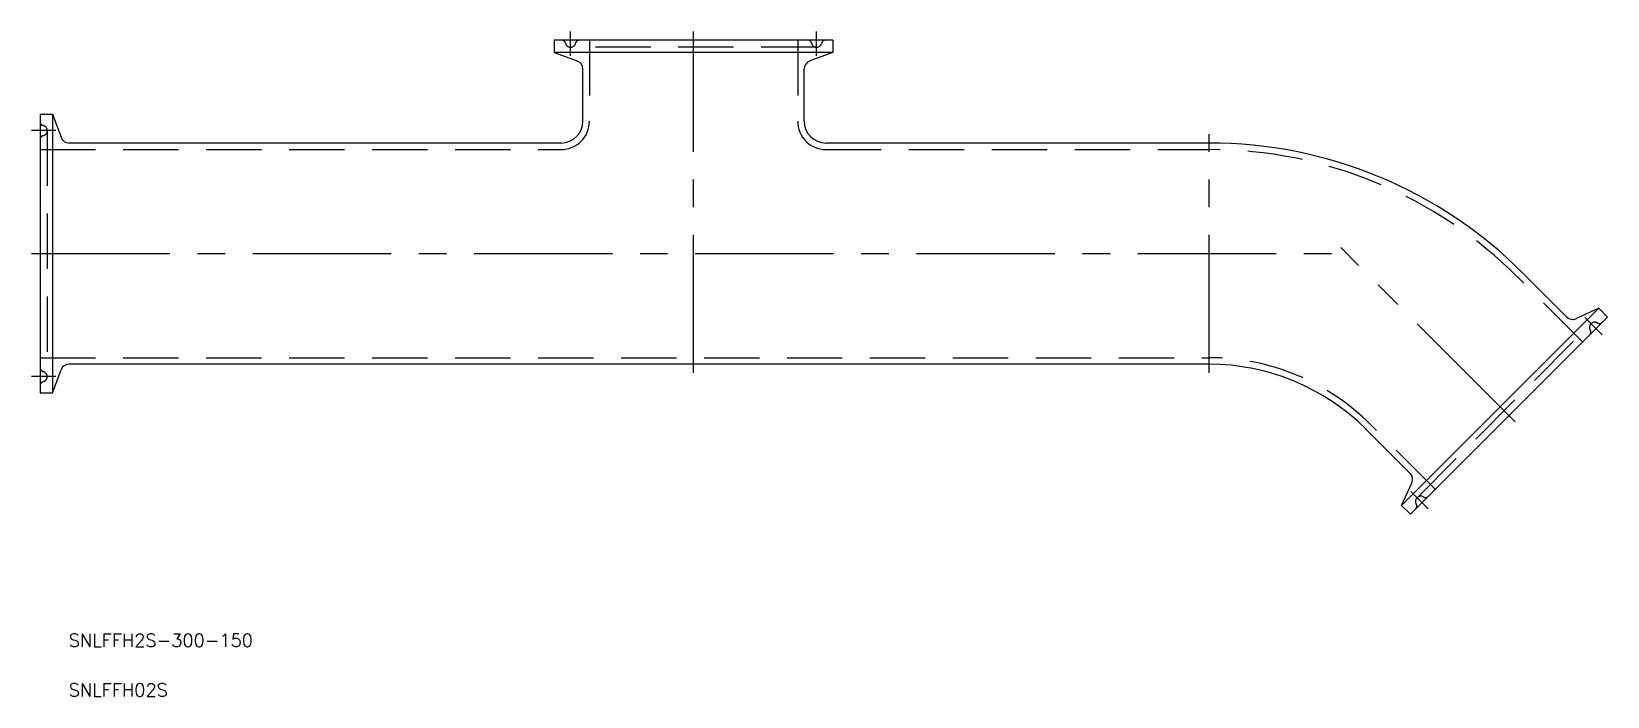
# Model space of a CAD drawing. Extents: x -2 to 360, y -102 to 51.
import ezdxf

# ---------------------------------------------------------------- set-up
doc = ezdxf.new("R2010")
doc.units = 0
doc.linetypes.add('CENTER', pattern=[50.8, 31.75, -6.35, 6.35, -6.35])
doc.linetypes.add('DASHED', pattern=[19.05, 12.7, -6.35])
doc.layers.get('0').update_dxf_attribs({"linetype": 'CONTINUOUS'})
doc.layers.add('CENTER', color=1, linetype='CENTER')
doc.styles.get("Standard").update_dxf_attribs({"font": 'txt.shx', "height": 3, "bigfont": 'bigfont.shx'})

msp = doc.modelspace()

# ---------------------------------------------------------------- linework, layer by layer
at = {"color": 7, "linetype": 'CONTINUOUS'}
for p, q in [((182, 49), (118, 49)), ((118, 49), (118, 46.15)), ((182, 49), (182, 46.15)), ((182, 46.15), (118, 46.15)), ((118, 46.15), (123.28, 44.23)), ((182, 46.15), (176.72, 44.23)), ((124.6, 30.4), (124.6, 42.35)), ((175.4, 30.4), (175.4, 42.35)), ((0, 32), (0, -32)), ((0, 32), (2.85, 32)), ((2.85, 32), (2.85, -32)), ((2.85, 32), (4.77, 26.72)), ((119.6, 25.4), (6.65, 25.4)), ((268.4, 25.4), (180.4, 25.4)), ((340.31, -4.38), (350.45, -14.53)), ((312.55, -57.81), (357.81, -12.55)), ((357.81, -12.55), (352.71, -14.93)), ((359.82, -14.57), (357.81, -12.55)), ((314.57, -59.82), (359.82, -14.57)), ((2.85, -32), (4.77, -26.72)), ((268.4, -25.4), (6.65, -25.4)), ((0, -32), (2.85, -32)), ((304.38, -40.31), (314.53, -50.45)), ((312.55, -57.81), (314.93, -52.71)), ((314.57, -59.82), (312.55, -57.81))]:
    msp.add_line(p, q, dxfattribs=at)
at = {"color": 3, "linetype": 'DASHED'}
for p, q in [((178.25, 47.4), (121.75, 47.4)), ((126.1, 49), (126.1, 30.4)), ((173.9, 49), (173.9, 30.4)), ((1.6, 28.25), (1.6, -28.25)), ((0, 23.9), (119.6, 23.9)), ((180.4, 23.9), (268.4, 23.9)), ((354.09, -20.29), (339.24, -5.44)), ((316.09, -56.04), (356.04, -16.09)), ((0, -23.9), (268.4, -23.9)), ((320.29, -54.09), (305.44, -39.24))]:
    msp.add_line(p, q, dxfattribs=at)
for centre, radius, start, end in [((119.79, 48.2), 0.8, 11.537, 90), ((121.75, 48.6), 1.2, 191.537, 348.463), ((123.71, 48.2), 0.8, 90, 168.463), ((176.29, 48.2), 0.8, 11.537, 90), ((178.25, 48.6), 1.2, 191.537, 348.463), ((180.21, 48.2), 0.8, 90, 168.463), ((0.8, 30.21), 0.8, 180, 258.463), ((0.4, 28.25), 1.2, 281.537, 78.463), ((119.6, 30.4), 6.5, 270, 0), ((180.4, 30.4), 6.5, 180, 270), ((0.8, 26.29), 0.8, 101.537, 180), ((268.4, -76.29), 100.19, 45, 90), ((356.89, -16.94), 1.2, 56.537, 213.463), ((355.22, -18.04), 0.8, 315, 33.463), ((357.99, -15.27), 0.8, 236.537, 315), ((268.4, -76.29), 52.39, 45, 90), ((0.8, -26.29), 0.8, 180, 258.463), ((0.4, -28.25), 1.2, 281.537, 78.463), ((0.8, -30.21), 0.8, 101.537, 180), ((316.94, -56.89), 1.2, 56.537, 213.463), ((315.27, -57.99), 0.8, 315, 33.463), ((318.04, -55.22), 0.8, 236.537, 315)]:
    msp.add_arc(centre, radius, start, end, dxfattribs=at)
at = {"color": 7, "linetype": 'CONTINUOUS'}
for centre, radius, start, end in [((122.6, 42.35), 2, 0, 70), ((177.4, 42.35), 2, 110, 180), ((119.6, 30.4), 5, 270, 0), ((180.4, 30.4), 5, 180, 270), ((6.65, 27.4), 2, 200, 270), ((268.4, -76.29), 101.69, 45, 90), ((351.86, -13.11), 2, 225, 295), ((6.65, -27.4), 2, 90, 160), ((268.4, -76.29), 50.89, 45, 90), ((313.11, -51.86), 2, 335, 45)]:
    msp.add_arc(centre, radius, start, end, dxfattribs=at)
at = {"layer": 'CENTER', "color": 1, "linetype": 'CENTER'}
for p, q in [((121.75, 45.4), (121.75, 51)), ((150, -27.4), (150, 51)), ((178.25, 45.4), (178.25, 51)), ((3.6, 28.25), (-2, 28.25)), ((268.4, -27.4), (268.4, 27.4)), ((-2, 0), (302, 0)), ((338.61, -38.61), (298.59, 1.41)), ((354.62, -14.67), (358.58, -18.63)), ((3.6, -28.25), (-2, -28.25)), ((314.67, -54.62), (318.63, -58.58))]:
    msp.add_line(p, q, dxfattribs=at)

# ---------------------------------------------------------------- texts
at = {"color": 7, "linetype": 'CONTINUOUS'}
for s, p in [('SNLFFH2S-300-150', (6.54, -90.29)), ('SNLFFH02S', (6.54, -101.69))]:
    msp.add_text(s, height=3, dxfattribs=at).set_placement(p)

doc.saveas('drawing.dxf')
